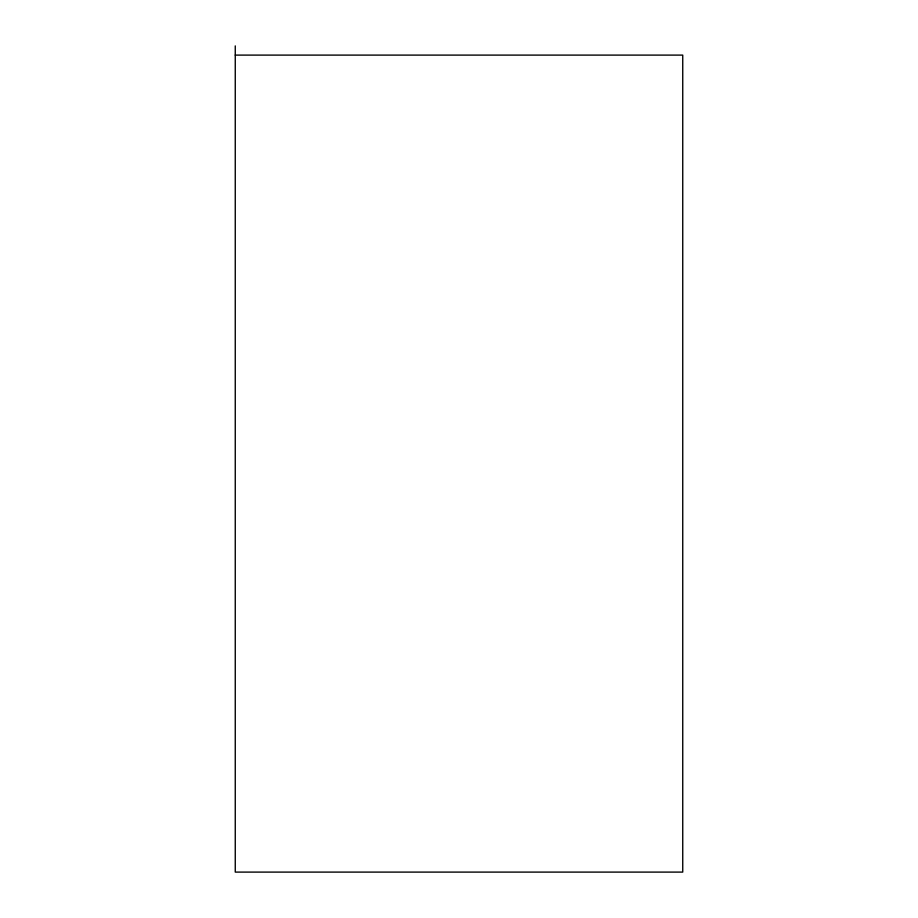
<?xml version="1.0" encoding="UTF-8"?>
<svg xmlns="http://www.w3.org/2000/svg" width="918" height="918" viewBox="0 0 918 918"><rect width="100%" height="100%" fill="white"/><g stroke="black" fill="none" stroke-linecap="round" stroke-linejoin="round"><path stroke-width="1.38" d="M235.26 55.103L682.74 55.103L682.74 872.1L235.26 872.1L235.26 45.9"/></g></svg>
